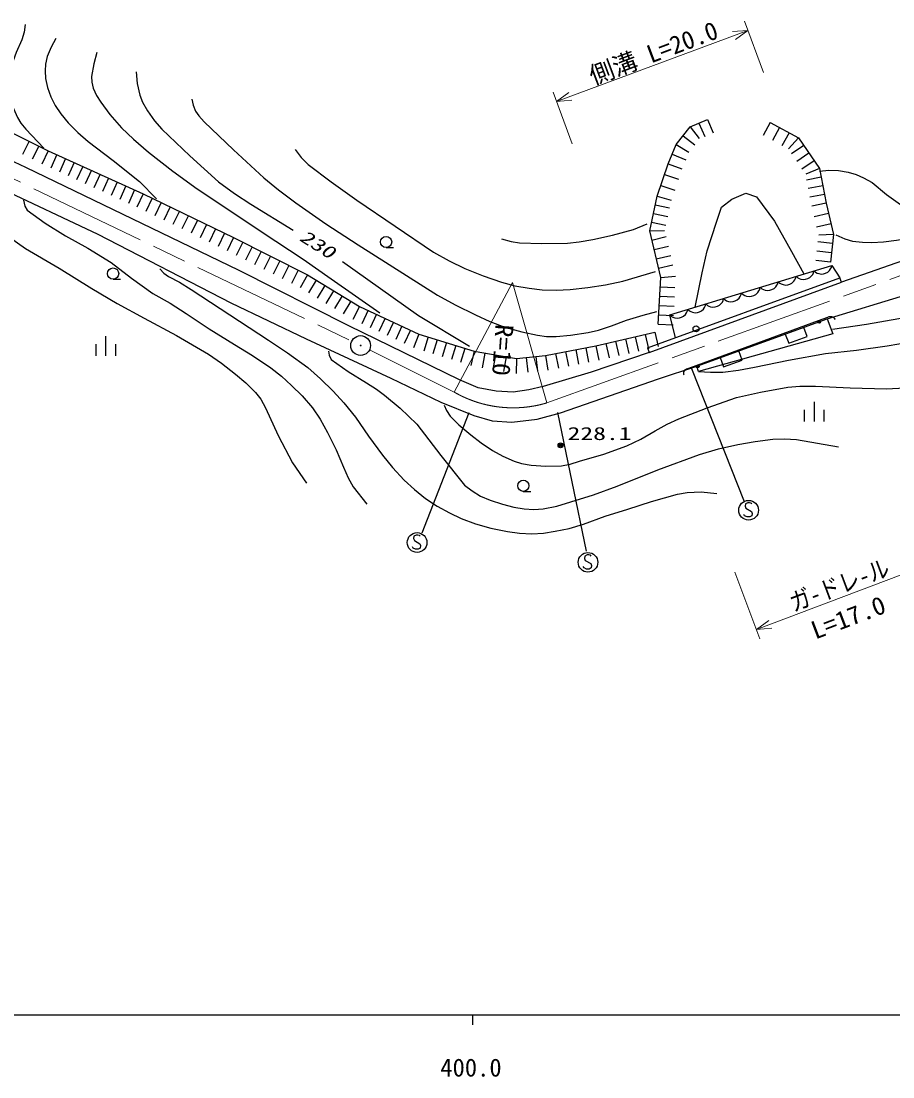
# Model space of a CAD drawing. Units: millimetres, scale not verified. Extents: x 40000 to 680000, y 20000 to 380000.
# Drawn here: x 422152 to 510700, y 198715 to 305896 of the extents above; entities that cross this region are included whole.
import ezdxf
from ezdxf.enums import TextEntityAlignment as Align

# ---------------------------------------------------------------- set-up
doc = ezdxf.new("R2010")
doc.units = ezdxf.units.MM
doc.header["$LTSCALE"] = 1000
doc.linetypes.add('CHAIN', pattern=[18.5, 12, -1.5, 3.5, -1.5])
for name, color, linetype, lineweight in [('M-BGD', 7, 'Continuous', 25), ('M-BMK', 2, 'CHAIN', 13), ('M-BMK-SRVR', 3, 'Continuous', 25), ('M-STR-HTXT', 7, 'Continuous', 13), ('M-TTL-BAND', 7, 'Continuous', 25)]:
    doc.layers.add(name, color=color, linetype=linetype, lineweight=lineweight)
doc.styles.add('ＭＳ ゴシック', font='')
doc.styles.get('ＭＳ ゴシック').set_extended_font_data('MS Gothic')

msp = doc.modelspace()

# ---------------------------------------------------------------- linework, layer by layer
at = {"layer": 'M-BGD'}
for p, q in [((422632, 291039), (407673, 297970)), ((490117, 295170), (491865, 295919)), ((491865, 295919), (492456, 294541)), ((419098, 295607), (424905, 292735)), ((488681, 293359), (490117, 295170)), ((490117, 295170), (491028, 293978)), ((490991, 295545), (491582, 294166)), ((498234, 295607), (497518, 294289)), ((498234, 295607), (501106, 294046)), ((499191, 295087), (498475, 293769)), ((422969, 293692), (422304, 292348)), ((489399, 294265), (490574, 293333)), ((500149, 294566), (499433, 293249)), ((501106, 294046), (500100, 292934)), ((501106, 294046), (503229, 290924)), ((423937, 293214), (423272, 291869)), ((424905, 292735), (424263, 291379)), ((424905, 292735), (434556, 288364)), ((487869, 291424), (488681, 293359)), ((488681, 293359), (489972, 292596)), ((501637, 293266), (500397, 292422)), ((425782, 292338), (425163, 290971)), ((426659, 291940), (426041, 290574)), ((427537, 291543), (426918, 290176)), ((488275, 292391), (489658, 291811)), ((502168, 292485), (500927, 291642)), ((502699, 291705), (501458, 290861)), ((415369, 291127), (429930, 284284)), ((444295, 280579), (422632, 291039)), ((428414, 291145), (427795, 289779)), ((429292, 290748), (428673, 289382)), ((486745, 288114), (487869, 291424)), ((487869, 291424), (489272, 290892)), ((503229, 290924), (501845, 290346)), ((503229, 290924), (503916, 287427)), ((430169, 290351), (429550, 288984)), ((431046, 289953), (430427, 288587)), ((431924, 289556), (431305, 288190)), ((487494, 290320), (488915, 289838)), ((503401, 290050), (501929, 289761)), ((432801, 289159), (432182, 287792)), ((433678, 288761), (433060, 287395)), ((434556, 288364), (433920, 287005)), ((434556, 288364), (443735, 283931)), ((487120, 289217), (488540, 288735)), ((494355, 287832), (495755, 288424)), ((495755, 288424), (496858, 288074)), ((503573, 289176), (502101, 288887)), ((435474, 287921), (434821, 286570)), ((436392, 287477), (435739, 286127)), ((485996, 284618), (486745, 288114)), ((486745, 288114), (488191, 287715)), ((493278, 287025), (494355, 287832)), ((496858, 288074), (498662, 285571)), ((503744, 288302), (502273, 288012)), ((503916, 287427), (502450, 287111)), ((503916, 287427), (504665, 284243)), ((437309, 287034), (436657, 285683)), ((438227, 286591), (437575, 285240)), ((486370, 286366), (487837, 286052)), ((486558, 287240), (488024, 286926)), ((492793, 285490), (493278, 287025)), ((504166, 286366), (502706, 286022)), ((439145, 286147), (438493, 284797)), ((440063, 285704), (439411, 284353)), ((440981, 285261), (440329, 283910)), ((486183, 285492), (487650, 285177)), ((491824, 282583), (492793, 285490)), ((498662, 285571), (500412, 282502)), ((504416, 285304), (502956, 284961)), ((429930, 284284), (443442, 277310)), ((441899, 284817), (441246, 283467)), ((442817, 284374), (442164, 283023)), ((485996, 284618), (487496, 284634)), ((487120, 279872), (485996, 284618)), ((504665, 284243), (503168, 284153)), ((504665, 284243), (504353, 281433)), ((520080, 284545), (505472, 279379)), ((443735, 283931), (443068, 282587)), ((443735, 283931), (451227, 280122)), ((444671, 283455), (443991, 282117)), ((445608, 282979), (444928, 281641)), ((486220, 283668), (487680, 284014)), ((486445, 282719), (487905, 283065)), ((504561, 283306), (503071, 283472)), ((446544, 282502), (445865, 281165)), ((447481, 282026), (446801, 280689)), ((459227, 282903), (459977, 282903)), ((486670, 281770), (488130, 282116)), ((491313, 280349), (491824, 282583)), ((500412, 282502), (501653, 280230)), ((504457, 282370), (502966, 282535)), ((448418, 281550), (447738, 280213)), ((449354, 281074), (448674, 279737)), ((486895, 280821), (488354, 281167)), ((488056, 276068), (504503, 281102)), ((504353, 281433), (502862, 281599)), ((504373, 280745), (504449, 280887)), ((504449, 280887), (504502, 281102)), ((504503, 281102), (505301, 279849)), ((455453, 274956), (444295, 280579)), ((450291, 280598), (449611, 279261)), ((451227, 280122), (450501, 278809)), ((451227, 280122), (456535, 276937)), ((485784, 272715), (505301, 279849)), ((486870, 275127), (487120, 279872)), ((487120, 279872), (488614, 280007)), ((490618, 276853), (491313, 280349)), ((500740, 279633), (500815, 279775)), ((500815, 279775), (500869, 279990)), ((500869, 279990), (501033, 279842)), ((501033, 279842), (501176, 279766)), ((501176, 279766), (501355, 279701)), ((501835, 279690), (502053, 279756)), ((502053, 279756), (502260, 279859)), ((502260, 279859), (502445, 280035)), ((502445, 280035), (502557, 280189)), ((502557, 280189), (502632, 280331)), ((502632, 280331), (502686, 280546)), ((502686, 280546), (502850, 280398)), ((502850, 280398), (502993, 280322)), ((502993, 280322), (503171, 280258)), ((503171, 280258), (503423, 280215)), ((503423, 280215), (503652, 280246)), ((503652, 280246), (503870, 280312)), ((503870, 280312), (504077, 280415)), ((504077, 280415), (504261, 280591)), ((504261, 280591), (504373, 280745)), ((505472, 279379), (505301, 279849)), ((431497, 279694), (432247, 279694)), ((452112, 279591), (451340, 278305)), ((452997, 279060), (452225, 277774)), ((485956, 272246), (505472, 279379)), ((487070, 278923), (488568, 278844)), ((497179, 278651), (497235, 278878)), ((497235, 278878), (497400, 278730)), ((497400, 278730), (497542, 278654)), ((498419, 278644), (498626, 278747)), ((498626, 278747), (498811, 278923)), ((498811, 278923), (498923, 279076)), ((498923, 279076), (498999, 279219)), ((498999, 279219), (499052, 279434)), ((499052, 279434), (499217, 279286)), ((499217, 279286), (499359, 279210)), ((499359, 279210), (499538, 279145)), ((499538, 279145), (499789, 279103)), ((499789, 279103), (500018, 279134)), ((500018, 279134), (500236, 279200)), ((500236, 279200), (500443, 279303)), ((500443, 279303), (500628, 279479)), ((500628, 279479), (500740, 279633)), ((501355, 279701), (501606, 279659)), ((501606, 279659), (501835, 279690)), ((453881, 278530), (453109, 277243)), ((454766, 277999), (453994, 276713)), ((487020, 277974), (488518, 277895)), ((493453, 277521), (493506, 277736)), ((493506, 277736), (493671, 277588)), ((494690, 277503), (494897, 277606)), ((494897, 277606), (495082, 277782)), ((495082, 277782), (495194, 277935)), ((495194, 277935), (495269, 278077)), ((495269, 278077), (495323, 278293)), ((495323, 278293), (495496, 278136)), ((495496, 278136), (495646, 278057)), ((495646, 278057), (495834, 277989)), ((495834, 277989), (496099, 277944)), ((496099, 277944), (496340, 277976)), ((496340, 277976), (496569, 278047)), ((496569, 278047), (496787, 278155)), ((496787, 278155), (496982, 278340)), ((496982, 278340), (497099, 278502)), ((497099, 278502), (497179, 278651)), ((497542, 278654), (497721, 278589)), ((497721, 278589), (497972, 278547)), ((497972, 278547), (498201, 278577)), ((498201, 278577), (498419, 278644)), ((504019, 275665), (512251, 278190)), ((443442, 277310), (451113, 273649)), ((455650, 277468), (454879, 276182)), ((456535, 276937), (455831, 275613)), ((456535, 276937), (462552, 274128)), ((457394, 276536), (456760, 275177)), ((486970, 277025), (488468, 276946)), ((489819, 276409), (489872, 276624)), ((489872, 276624), (490037, 276476)), ((491263, 276494), (491448, 276670)), ((491448, 276670), (491560, 276823)), ((491560, 276823), (491636, 276965)), ((491636, 276965), (491689, 277180)), ((491689, 277180), (491854, 277032)), ((491854, 277032), (491996, 276956)), ((491996, 276956), (492175, 276892)), ((492175, 276892), (492426, 276850)), ((492426, 276850), (492655, 276880)), ((492655, 276880), (492873, 276947)), ((492873, 276947), (493080, 277050)), ((493080, 277050), (493265, 277226)), ((493265, 277226), (493377, 277379)), ((493377, 277379), (493453, 277521)), ((493671, 277588), (493813, 277513)), ((493813, 277513), (493992, 277448)), ((493992, 277448), (494243, 277406)), ((494243, 277406), (494472, 277436)), ((494472, 277436), (494690, 277503)), ((458254, 276135), (457619, 274775)), ((459114, 275733), (458479, 274374)), ((486920, 276076), (488418, 275997)), ((488056, 276068), (488220, 275920)), ((488615, 273750), (488056, 276068)), ((488220, 275920), (488363, 275844)), ((488363, 275844), (488541, 275780)), ((488541, 275780), (488793, 275738)), ((488793, 275738), (489022, 275768)), ((489022, 275768), (489240, 275835)), ((489240, 275835), (489447, 275938)), ((489447, 275938), (489631, 276113)), ((489631, 276113), (489743, 276267)), ((489743, 276267), (489819, 276409)), ((490037, 276476), (490179, 276400)), ((490179, 276400), (490358, 276336)), ((490358, 276336), (490609, 276294)), ((490609, 276294), (490839, 276324)), ((490801, 270873), (504019, 275665)), ((490815, 270981), (503145, 275508)), ((490839, 276324), (491057, 276391)), ((491057, 276391), (491263, 276494)), ((503145, 275508), (504084, 275853)), ((504019, 275665), (504584, 274157)), ((504084, 275853), (504234, 275908)), ((504234, 275908), (504335, 275924)), ((504335, 275924), (504468, 275909)), ((504468, 275909), (504564, 275880)), ((504564, 275880), (504648, 275825)), ((504648, 275825), (504746, 275734)), ((504746, 275734), (504799, 275647)), ((504799, 275647), (504820, 275590)), ((466688, 269464), (455453, 274956)), ((459973, 275332), (459339, 273973)), ((460833, 274930), (460198, 273571)), ((461692, 274529), (461058, 273170)), ((486870, 275127), (488368, 275048)), ((501995, 273867), (501655, 274807)), ((430737, 273916), (430737, 271916)), ((451113, 273649), (459712, 269663)), ((462552, 274128), (462011, 272729)), ((462552, 274128), (468172, 272379)), ((463489, 273836), (463043, 272404)), ((464425, 273545), (463980, 272112)), ((480535, 272941), (486529, 274315)), ((482533, 273399), (482868, 271937)), ((483532, 273628), (483867, 272166)), ((484531, 273857), (484866, 272395)), ((485530, 274086), (485865, 272624)), ((486529, 274315), (486864, 272853)), ((504584, 274157), (490963, 270334)), ((499774, 274126), (500115, 273186)), ((500115, 273186), (501995, 273867)), ((429737, 273116), (429737, 271916)), ((431737, 273116), (431737, 271916)), ((465362, 273253), (464916, 271821)), ((466298, 272962), (465853, 271530)), ((467235, 272671), (466789, 271238)), ((468172, 272379), (467820, 270921)), ((468172, 272379), (472480, 271630)), ((475415, 271942), (480535, 272941)), ((477463, 272342), (477750, 270870)), ((478487, 272542), (478774, 271069)), ((479511, 272741), (479798, 271269)), ((485956, 272246), (480069, 270249)), ((480535, 272941), (480846, 271474)), ((481534, 273170), (481869, 271708)), ((485784, 272715), (485956, 272246)), ((495387, 271471), (495046, 272412)), ((469249, 272192), (468992, 270714)), ((470326, 272005), (470069, 270527)), ((471403, 271817), (471146, 270339)), ((472480, 271630), (472430, 270131)), ((472480, 271630), (475415, 271942)), ((473458, 271734), (473617, 270242)), ((474437, 271838), (474595, 270346)), ((475415, 271942), (475638, 270459)), ((476439, 272142), (476726, 270670)), ((493166, 271730), (493506, 270790)), ((493506, 270790), (495387, 271471)), ((480069, 270249), (475188, 268810)), ((486876, 269576), (490801, 270873)), ((489454, 270162), (489476, 270277)), ((489458, 270036), (489454, 270162)), ((489476, 270277), (489535, 270405)), ((489535, 270405), (489608, 270496)), ((489608, 270496), (489726, 270582)), ((489726, 270582), (489876, 270637)), ((489876, 270637), (490815, 270981)), ((490963, 270334), (490801, 270873)), ((459712, 269663), (464768, 267222)), ((468563, 268680), (466688, 269464)), ((476928, 266132), (486876, 269576)), ((489485, 269961), (489458, 270036)), ((470393, 268331), (468563, 268680)), ((472137, 268244), (470393, 268331)), ((473706, 268462), (472137, 268244)), ((475188, 268810), (473706, 268462)), ((464768, 267222), (468124, 265871)), ((502697, 267244), (502697, 265244)), ((468124, 265871), (469998, 265304)), ((474575, 265478), (476928, 266132)), ((501697, 266444), (501697, 265244)), ((503697, 266444), (503697, 265244)), ((469998, 265304), (472003, 265173)), ((472003, 265173), (474575, 265478)), ((473162, 258158), (473912, 258158))]:
    msp.add_line(p, q, dxfattribs=at)
for points in [[(422554, 305563), (422454, 304767), (422232, 304001), (421654, 302721), (421170, 301400), (421002, 300619), (420935, 299746), (420991, 298789), (421165, 297805), (421385, 297034), (421771, 296104), (422128, 295521), (422646, 294915), (424449, 293011)], [(425680, 304142), (425201, 303264), (424812, 302296), (424635, 301512), (424585, 300863), (424639, 300064), (424834, 299164), (425176, 298221), (425629, 297328), (426188, 296484), (426946, 295554), (427914, 294585), (428974, 293672), (431513, 291751), (434182, 289601), (435911, 287848)], [(429848, 302721), (429535, 301564), (429309, 300290), (429320, 299697), (429466, 299073), (429801, 298346), (430247, 297654), (431181, 296420), (432348, 295067), (433570, 293898), (435091, 292600), (437557, 290679), (440029, 288885), (448040, 283571), (450813, 281736), (453656, 279727), (458595, 276274)], [(433823, 300762), (433950, 299559), (434202, 298394), (434490, 297652), (434974, 296771), (435688, 295787), (436432, 294943), (439296, 292214), (442206, 289584), (443821, 288408), (445500, 287316), (449785, 284672)], [(439507, 297968), (439618, 297374), (439860, 296759), (440199, 296268), (440757, 295669), (443723, 292821), (446810, 289998), (448290, 288767), (450049, 287444), (453116, 285322), (456371, 283195), (464440, 278061), (466243, 277082), (468305, 276084), (469759, 275413), (471288, 274819), (473023, 274336), (474606, 273997), (475516, 273891), (476514, 273882), (477969, 274000), (479755, 274268), (480811, 274521), (482135, 274969), (483634, 275536), (485326, 276060), (486732, 276416)], [(406334, 294911), (406618, 294382), (407025, 293898), (414921, 288221), (422592, 282804), (426014, 280811), (429336, 278761), (431920, 277237), (434655, 275745), (437949, 273967), (441203, 272093), (442505, 271185), (443914, 270063), (444974, 269181), (445970, 268199), (446487, 267502), (446985, 266632), (448273, 263838), (449706, 261037), (451152, 258993)], [(449976, 292852), (450594, 292065), (451297, 291342), (453641, 289566), (456254, 287721), (464040, 282425), (465614, 281548), (467235, 280775), (469091, 280029), (470962, 279397), (472315, 279036), (473758, 278770), (475090, 278627), (476490, 278581), (477915, 278647), (479704, 278850), (481494, 279121), (483284, 279493), (486590, 280489)], [(503233, 290673), (504180, 290768), (505179, 290733), (506169, 290554), (506980, 290310), (507723, 290001), (508591, 289504), (510064, 288291), (511464, 287277), (512032, 287109), (512838, 287006), (514932, 286926), (517001, 286956), (518552, 287062), (520337, 287294), (522890, 287784), (525659, 288203), (528858, 288352)], [(422391, 287703), (422515, 287112), (422753, 286718), (424613, 285390), (426646, 284084), (428927, 282835), (431311, 281403), (433350, 279806), (435548, 278233), (437292, 277249), (438923, 276204), (441263, 274642), (443817, 273069), (445660, 271955), (447531, 270696), (448596, 269843), (449619, 268889), (450696, 267844), (451755, 266644), (452524, 265473), (453268, 264140), (454156, 262357), (454902, 260630), (455378, 259529), (455888, 258632), (457282, 256850)], [(470959, 283805), (471923, 283538), (472788, 283400), (475056, 283327), (477658, 283360), (478838, 283481), (480214, 283735), (482205, 284170), (484364, 284752), (485737, 285321)], [(504891, 284184), (505815, 283794), (506604, 283570), (507599, 283446), (508561, 283425), (509760, 283486), (511073, 283661), (512564, 283900), (514160, 284038), (515332, 284026), (516726, 283900), (517490, 283805)], [(454783, 281481), (462505, 276003), (467690, 272911)], [(436235, 280758), (436633, 280308), (437129, 279956), (438227, 279394), (439415, 278655), (447291, 273493), (449195, 272236), (451283, 270725), (452576, 269587), (453855, 268321), (454942, 267143), (456123, 265679), (457436, 263746), (458867, 261820), (459884, 260572), (461073, 259281), (462102, 258330), (463234, 257441), (464401, 256666), (465658, 255964), (466833, 255412), (468305, 254857), (469848, 254432), (471559, 254078), (472772, 253903), (474022, 253836), (475219, 253916), (476409, 254100), (477807, 254398), (479274, 254819), (481486, 255624), (483775, 256341), (486195, 257144), (488807, 257882), (489812, 258025), (491213, 258103), (492825, 257923)], [(504571, 274627), (508028, 275128), (511292, 275701), (512833, 275981), (514522, 276162), (516007, 276102), (517769, 275898), (518712, 275551), (519616, 275098), (520918, 274419), (522323, 273813), (523409, 273445), (524766, 273102), (527695, 272657), (531052, 272258), (531953, 272175)], [(453387, 272380), (453450, 271973), (453643, 271557), (455386, 270314), (457218, 269162), (458240, 268536), (459075, 267906), (460651, 266587), (462352, 264995), (464777, 261787), (467203, 258802), (467970, 258202), (468829, 257686), (469782, 257268), (471051, 256844), (472211, 256540), (473237, 256372), (474238, 256316), (475189, 256384), (476561, 256669), (478004, 257079), (480287, 257809), (482680, 258685), (486829, 260339), (491071, 261909), (492992, 262468), (494947, 262922), (496708, 263235), (498499, 263450), (499697, 263491), (500918, 263418), (505188, 262673)], [(490963, 270334), (492161, 270246), (493415, 270261), (495005, 270455), (496630, 270759), (500101, 271483), (503842, 272152), (506989, 272494), (510102, 272940), (511290, 273120), (512535, 273196), (514525, 273007), (516577, 272691), (517361, 272455), (518278, 272057), (519519, 271484), (520831, 270994), (522687, 270299), (524546, 269728), (525363, 269519)], [(465137, 266914), (465364, 266357), (465722, 265806), (466618, 264921), (467842, 263880), (468866, 263082), (470035, 262310), (471081, 261720), (472217, 261219), (472980, 260979), (473945, 260813), (475454, 260725), (477056, 260746), (477929, 260912), (478884, 261210), (481329, 261941), (483670, 262762), (485109, 263469), (486560, 264297), (487782, 264978), (488959, 265521), (491833, 266649), (494820, 267692), (497262, 268231), (500022, 268722), (501244, 268826), (502844, 268833), (506374, 268656), (510044, 268574), (511905, 268674)]]:
    msp.add_lwpolyline(points, dxfattribs=at)
for centre, radius in [((459227, 283473), 570), ((431497, 280264), 570), ((503197, 275367), 150), ((503197, 275367), 90), ((490705, 274661), 300), ((503197, 275367), 30), ((490866, 270841), 150), ((490866, 270841), 90), ((490866, 270841), 30), ((476938, 262827), 250), ((476938, 262827), 150), ((476938, 262827), 50), ((473162, 258728), 570)]:
    msp.add_circle(centre, radius, dxfattribs=at)
at = {"layer": 'M-BMK'}
for p, q in [((406753, 296885), (455735, 273395)), ((475562, 267141), (520609, 283353)), ((457532, 272517), (466127, 268240))]:
    msp.add_line(p, q, dxfattribs=at)
msp.add_arc((472120, 278637), 12000, 240.03867, 286.66666, dxfattribs=at)
at = {"layer": 'M-BMK-SRVR'}
for radius in [1000, 40]:
    msp.add_circle((456636, 272963), radius, dxfattribs=at)
at = {"layer": 'M-STR-HTXT'}
for p, q in [((495618, 305896), (497562, 300666)), ((476531, 297734), (495966, 304959)), ((494414, 304830), (495966, 304959)), ((495966, 304959), (494707, 304043)), ((478127, 293441), (476182, 298671)), ((476531, 297734), (477790, 298650)), ((478083, 297863), (476531, 297734)), ((466127, 268240), (472051, 279377)), ((472051, 279377), (475562, 267141)), ((494646, 249950), (497198, 243202)), ((496845, 244138), (513978, 250618)), ((496845, 244138), (498099, 245061)), ((498396, 244275), (496845, 244138))]:
    msp.add_line(p, q, dxfattribs=at)
at = {"layer": 'M-TTL-BAND'}
for p, q in [((490234, 270619), (495597, 257136)), ((462895, 253933), (467662, 266150)), ((479581, 252071), (476676, 266150)), ((495724, 256882), (495684, 256642)), ((495684, 256642), (495764, 256442)), ((495964, 257002), (495724, 256882)), ((495764, 256442), (496324, 256122)), ((496124, 257002), (495964, 257002)), ((496284, 256962), (496124, 257002)), ((496364, 256882), (496284, 256962)), ((495644, 255682), (495564, 255802)), ((495884, 255562), (495644, 255682)), ((496164, 255562), (495884, 255562)), ((496364, 255682), (496164, 255562)), ((496324, 256122), (496404, 255922)), ((496404, 255922), (496364, 255682)), ((462053, 253605), (462013, 253365)), ((462013, 253365), (462093, 253165)), ((462293, 253725), (462053, 253605)), ((462093, 253165), (462653, 252845)), ((462453, 253725), (462293, 253725)), ((462613, 253685), (462453, 253725)), ((462693, 253605), (462613, 253685)), ((461973, 252405), (461893, 252525)), ((462213, 252285), (461973, 252405)), ((462493, 252285), (462213, 252285)), ((462693, 252405), (462493, 252285)), ((462653, 252845), (462733, 252645)), ((462733, 252645), (462693, 252405)), ((479410, 251593), (479370, 251353)), ((479370, 251353), (479450, 251153)), ((479650, 251713), (479410, 251593)), ((479450, 251153), (480010, 250833)), ((479810, 251713), (479650, 251713)), ((479970, 251673), (479810, 251713)), ((480050, 251593), (479970, 251673)), ((480010, 250833), (480090, 250633)), ((479330, 250393), (479250, 250513)), ((479570, 250273), (479330, 250393)), ((479850, 250273), (479570, 250273)), ((480050, 250393), (479850, 250273)), ((480090, 250633), (480050, 250393)), ((40000, 205000), (579000, 205000)), ((468000, 205000), (468000, 204000))]:
    msp.add_line(p, q, dxfattribs=at)
for centre in [(496044, 256242), (462373, 252965), (479730, 250953)]:
    msp.add_circle(centre, 1000, dxfattribs=at)

# ---------------------------------------------------------------- texts
at = {"layer": 'M-BGD', "style": 'ＭＳ ゴシック', "oblique": 15, "width": 1.4}
msp.add_text('230', height=1320, rotation=327.7, dxfattribs=at).set_placement((450103, 283362), align=Align.BOTTOM_LEFT)
at = {"layer": 'M-BGD', "style": 'ＭＳ ゴシック', "width": 1.45}
msp.add_text('228.1', height=1320, dxfattribs=at).set_placement((477653, 262973), align=Align.BOTTOM_LEFT)
at = {"layer": 'M-STR-HTXT', "style": 'ＭＳ ゴシック'}
msp.add_text('側溝 L=20.0', height=1833, rotation=20.6, dxfattribs=at).set_placement((480472, 298878), align=Align.BOTTOM_LEFT)
for s, rotation, width, p in [('R=10', 266, 1.05, (469803, 275210)), ('ガ-ドレ-ル', 20.7, 0.85, (500808, 245401)), ('L=17.0', 20.8, 1.05, (503011, 242591))]:
    msp.add_text(s, height=1833, rotation=rotation, dxfattribs=dict(at, width=width)).set_placement(p, align=Align.BOTTOM_LEFT)
at = {"layer": 'M-TTL-BAND', "style": 'ＭＳ ゴシック'}
msp.add_text('400.0', height=1833, dxfattribs=at).set_placement((467844, 198195), align=Align.BOTTOM_CENTER)

doc.saveas('drawing.dxf')
